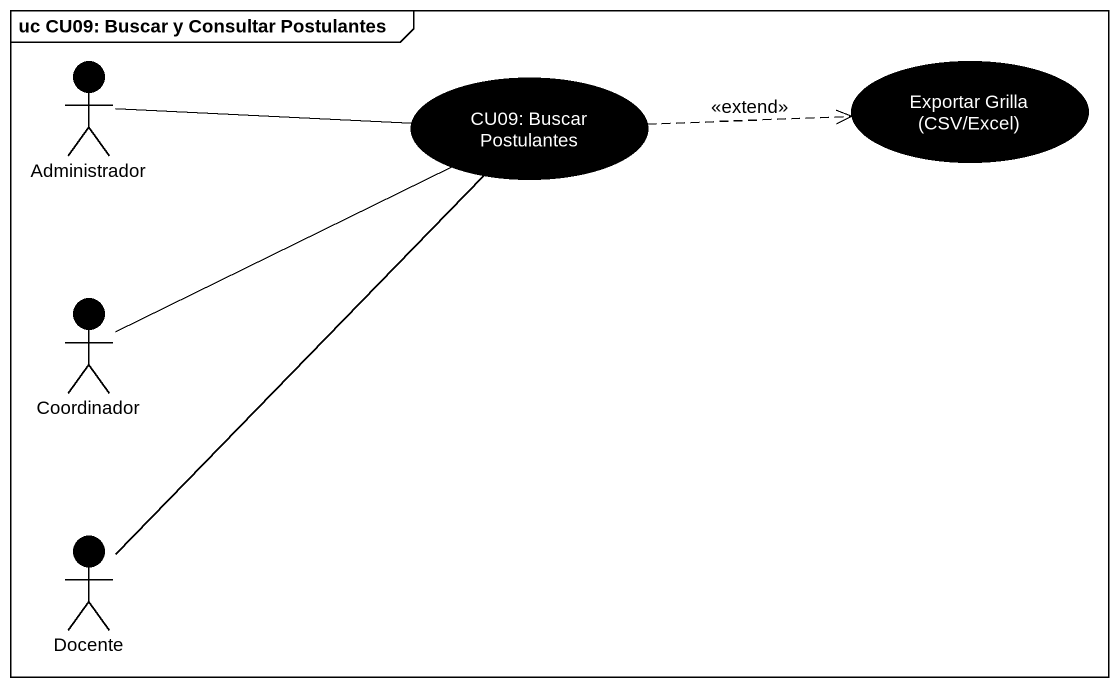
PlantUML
@startuml
mainframe uc CU09: Buscar y Consultar Postulantes
actor Administrador #000000
usecase "CU09: Buscar Postulantes" as CU09_Buscar_Postulantes #000000
usecase "Exportar Grilla (CSV/Excel)" as Exportar_Grilla_CSV_Excel #000000
actor Coordinador #000000
actor Docente #000000
Administrador -right- CU09_Buscar_Postulantes
CU09_Buscar_Postulantes .right.> Exportar_Grilla_CSV_Excel : <<extend>>
Coordinador -right- CU09_Buscar_Postulantes
Docente -up- CU09_Buscar_Postulantes
@enduml
